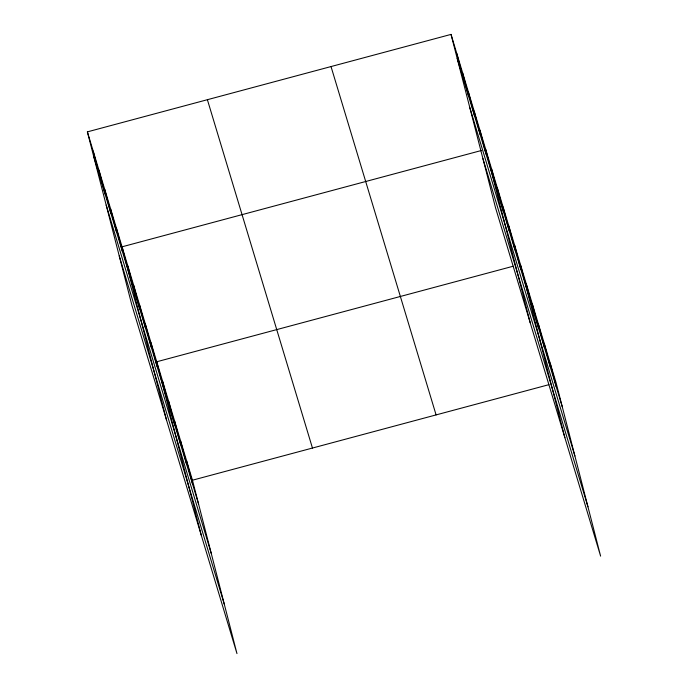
<?xml version="1.0" encoding="UTF-8"?>
<svg xmlns="http://www.w3.org/2000/svg" width="688" height="688" viewBox="0 0 688 688"><rect width="100%" height="100%" fill="white"/><g stroke="black" fill="none" stroke-linecap="round" stroke-linejoin="round"><path stroke-width="1.03" d="M87.385 131.864L192.459 480.207L236.973 653.6L131.907 305.257L87.385 131.864L451.027 34.4L556.093 382.743L600.615 556.136L495.541 207.793L451.027 34.4M481.591 150.448L122.06 246.811L166.582 420.213M513.188 266.23L156.735 361.768L201.257 535.161M192.459 480.207L548.912 384.669M457.159 58.299L562.225 406.642M469.827 107.638L574.893 455.981M482.873 158.464L587.948 506.807M331.023 66.564L436.089 414.907M207.389 99.7L312.455 448.043M93.525 155.763L198.591 504.106M106.193 205.093L211.259 553.436M119.239 255.927L224.314 604.27M550.133 363.006L556.274 386.905M544.182 343.26L550.323 367.16M538.231 323.523L544.363 347.423M532.28 303.786L538.412 327.686M526.32 284.049L532.46 307.949M520.369 264.304L564.891 437.706M514.59 245.143L520.73 269.051M508.81 225.991L514.951 249.89M503.031 206.83L509.172 230.729M497.252 187.669L503.392 211.569M491.473 168.508L497.613 192.416M485.694 149.356L530.216 322.749M479.914 130.195L486.055 154.095M474.135 111.035L480.276 134.934M468.356 91.874L474.496 115.773M462.577 72.722L468.717 96.621M456.798 53.561L462.938 77.46M186.5 460.461L192.64 484.361M180.548 440.724L186.689 464.624M174.597 420.987L180.729 444.887M168.637 401.242L174.778 425.15M162.686 381.505L168.827 405.404M150.956 342.607L157.088 366.506M145.177 323.446L151.308 347.345M139.397 304.294L145.529 328.193M133.618 285.133L139.759 309.032M127.839 265.972L133.979 289.872M116.281 227.651L122.421 251.559M110.501 208.498L116.642 232.398M104.722 189.338L110.863 213.237M98.943 170.177L105.083 194.076M93.164 151.016L99.304 174.924"/></g></svg>
